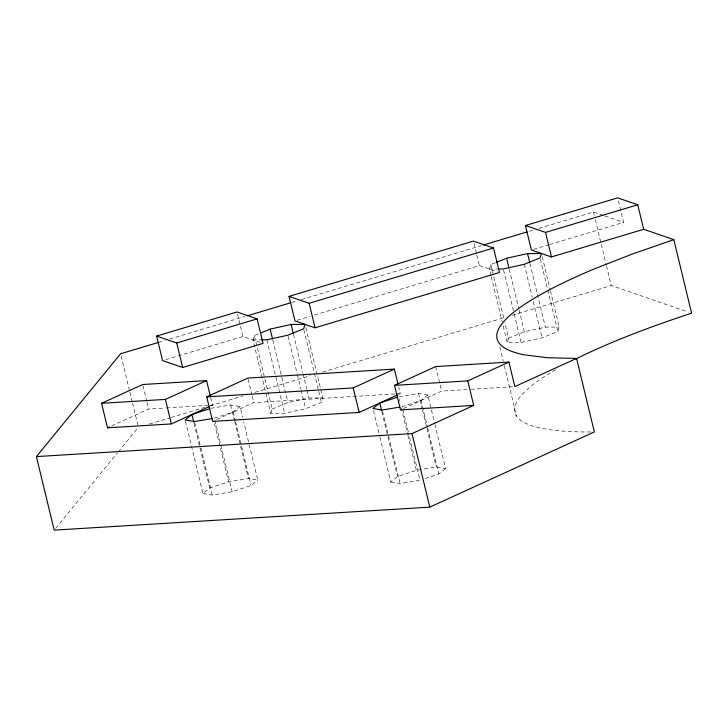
<?xml version="1.0" encoding="UTF-8"?>
<svg xmlns="http://www.w3.org/2000/svg" width="728" height="728" viewBox="0 0 728 728"><rect width="100%" height="100%" fill="white"/><g stroke="black" fill="none" stroke-linecap="round" stroke-linejoin="round"><path stroke-width="0.55" stroke-dasharray="3.64 2.73" d="M305.805 327.636L322.795 397.879L321.43 402.311L305.633 408.717L284.657 413.34L270.789 413.477L252.998 339.94L254.363 335.508L259.632 333.369M270.789 413.477L272.154 409.045L254.363 335.508M491.009 275.648L489.416 269.069L490.781 264.637L494.995 262.926M550.459 290.791L559.222 327.009L557.848 331.44L542.051 337.847L521.075 342.469L507.207 342.597L508.572 338.165L504.859 322.804M55.628 528.373L117.527 452.789M118.254 451.906L138.402 427.3M214.387 418.2L233.242 411.984L239.994 406.506L242.651 417.481M185.44 421.093L202.966 493.529L209.719 488.051L228.565 481.827L248.476 478.514L257.785 480.043L243.707 421.867M202.966 493.529L212.276 495.058L232.177 491.737L251.033 485.521L257.785 480.043M408.299 431.95L402.193 406.706L421.039 400.482L427.791 395.004L434.698 423.541M379.88 437.028L390.763 482.027L397.515 476.549L416.371 470.324L436.272 467.012L445.582 468.541L434.962 424.642M425.216 478.505L438.829 474.019L445.582 468.541M111.621 425.944L148.649 409.027L165.447 407.999M210.438 406.051L212.494 405.114L210.692 397.652M216.789 419.501L253.817 402.584L394.667 393.957M398.243 394.558L400.3 393.611L398.753 387.223M403.558 408.472L441.614 391.082L469.778 389.362M272.154 409.045L287.951 402.639L308.927 398.016L322.795 397.879M508.572 338.165L524.369 331.768L545.354 327.145L559.222 327.009M158.749 342.333L165.283 340.367M169.642 339.066L244.817 316.525M291.664 302.484L297.115 300.855M301.474 299.545L481.235 245.654M529.174 231.286L533.533 229.975M538.984 228.346L593.457 212.012L603.849 215.588M165.829 359.605L242.952 336.482L260.023 342.36M297.133 320.247L310.146 316.343M314.487 315.042L479.37 265.611L497.452 271.826M533.551 249.367L548.739 244.817M549.822 244.49L623.587 222.377L618.172 200M149.304 424.033L169.997 417.827M171.089 417.499L204.859 407.371M210.31 405.742L242.997 395.941M254.982 392.346L310.547 375.694M322.531 372.099L505.569 317.226M512.102 315.269L611.247 285.549L688.388 312.084M210.774 408.299L230.685 404.977L239.994 406.506M427.791 395.004L418.482 393.475L398.58 396.796L399.636 401.183M390.763 482.027L400.072 483.556L419.983 480.234L408.563 433.042M166.566 407.926L212.494 405.114M395.786 393.894L400.3 393.611M470.907 389.289L514.851 386.595M489.416 269.069L496.887 268.996M252.998 339.94L260.46 339.867M604.886 215.943L623.587 222.377M593.457 212.012L594.248 215.306M595.313 219.692L606.197 264.692M606.47 265.793L611.247 285.549M542.224 256.766L550.195 289.689M540.331 259.004L557.848 331.44M529.948 263.481L545.354 327.145M524.26 264.31L532.232 297.233M533.287 301.629L542.051 337.847M509.236 269.205L518.8 308.718M519.064 309.81L524.369 331.768M503.549 270.033L513.904 312.831M514.168 313.932L521.075 342.469M490.781 264.637L503.794 318.409M491.273 276.749L502.165 321.749M503.221 326.135L507.207 342.597M499.808 346.956L503.266 361.224M504.322 365.611L516.534 416.098M473.955 243.234L476.54 253.89M476.795 254.955L479.37 265.611M435.681 366.575L441.614 391.082M421.039 400.482L427.418 426.826M427.682 427.918L438.829 474.019M418.482 393.475L422.204 408.845M422.468 409.937L426.717 427.5M426.981 428.601L436.272 467.012M401.228 407.771L407.607 434.106M407.871 435.208L416.371 470.324M382.546 411.12L400.072 483.556M381.854 411.793L387.687 435.936M387.96 437.037L397.515 476.549M373.51 410.683L379.616 435.926M303.904 329.875L318.509 390.244M318.773 391.336L321.43 402.311M293.53 334.361L302.821 372.772M303.094 373.874L306.806 389.234M307.07 390.335L308.927 398.016M288.106 336.281L297.133 373.601M297.397 374.692L300.855 388.961M301.119 390.062L305.633 408.717M272.818 340.076L287.951 402.639M266.867 339.803L284.657 413.34M237.537 314.105L242.952 336.482M248.139 379.142L252.006 395.122M252.27 396.187L253.817 402.584M233.242 411.984L235.362 420.766M235.635 421.858L251.033 485.521M230.685 404.977L234.407 420.347M234.671 421.439L248.476 478.514M214.924 420.402L232.177 491.737M214.496 423.66L228.565 481.827M194.749 422.622L200.591 446.764M200.855 447.866L212.276 495.058M194.048 423.296L209.719 488.051M142.97 385.576L146.838 401.565M147.102 402.63L148.649 409.027M121.148 355.956L129.639 391.082M129.912 392.174L132.296 402.056M132.56 403.148L137.874 425.097M590.69 431.968A320.811 59.56 -13.6 0 1 557.939 368.395"/><path stroke-width="1.09" d="M575.712 358.995A320.811 59.56 -13.6 0 1 691.6 313.186L673.81 239.649L632.104 254.108L594.612 268.787A320.811 59.56 -13.6 0 0 524.169 354.818L547.247 357.73L576.567 358.404L594.357 431.931L429.793 507.134L54.191 530.13L36.4 456.602L120.611 353.762L158.749 342.333M209.728 408.645L191.928 414.514L185.176 419.992L194.485 421.521L212.176 418.573M397.534 397.142L379.725 403.012L372.973 408.49L382.282 410.019L399.981 407.07M209.409 406.524L171.353 423.914L107.507 427.827L101.574 403.312L142.715 384.511L206.57 380.608L210.174 395.522M101.574 403.312L165.429 399.399L206.57 380.608M107.507 427.827L109.564 426.881M397.215 395.022L359.159 412.412L212.667 421.385L206.743 396.869L247.884 378.069L394.367 369.105L397.979 384.02M206.743 396.869L353.226 387.906L394.367 369.105M508.927 362.089L467.785 380.89L473.71 405.396L400.473 409.882L394.54 385.376L435.681 366.575L508.927 362.089L514.851 386.595L576.567 358.404M36.4 456.602L412.002 433.597L473.71 405.396M260.679 332.942L270.161 329.101L291.145 324.479L305.005 324.351L303.64 328.783L287.842 335.18L266.867 339.803L261.525 339.858M496.05 262.499L506.588 258.231L527.563 253.608L541.432 253.471L540.058 257.903L524.26 264.31L503.285 268.932L497.952 268.987M156.638 336.072L237.019 311.975L257.111 318.882L263.045 343.398L182.655 367.494L162.572 360.578L156.638 336.072L176.731 342.979L257.111 318.882M289.034 296.378L473.446 241.105L493.529 248.011L499.463 272.518L315.051 327.8L294.967 320.893L289.034 296.378L309.127 303.294L493.529 248.011M643.679 229.293L551.469 256.929L531.385 250.023L525.452 225.507L617.663 197.87L637.746 204.777L643.679 229.293L673.81 239.649M246.992 315.879L290.572 302.812M483.419 244.999L526.999 231.941M525.452 225.507L545.545 232.414L637.746 204.777M394.54 385.376L467.785 380.89M545.545 232.414L551.469 256.929M527.563 253.608L529.684 262.389M506.588 258.231L508.972 268.104M412.002 433.597L429.793 507.134M379.725 403.012L381.581 410.692M353.226 387.906L359.159 412.412M309.127 303.294L315.051 327.8M291.145 324.479L293.266 333.26M270.161 329.101L272.554 338.984M176.731 342.979L182.655 367.494M191.928 414.514L193.785 422.195M165.429 399.399L171.353 423.914"/></g></svg>
